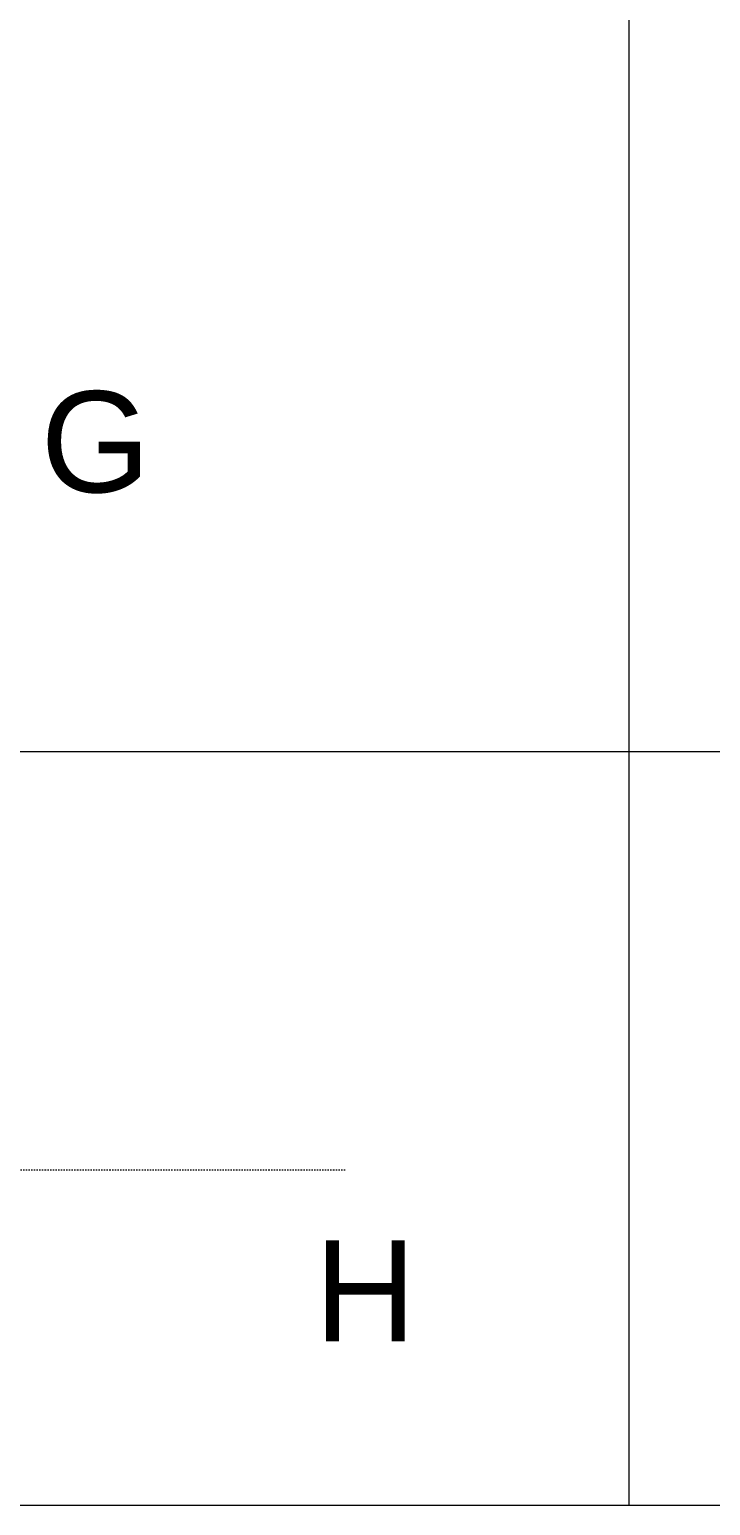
# Model space of a CAD drawing. Header units: inches. Extents: x -1427 to 2274, y -2183 to 260.
# Drawn here: x 803.7 to 854.3, y -516.2 to -406.7 of the extents above; entities that cross this region are included whole.
import ezdxf

# ---------------------------------------------------------------- set-up
doc = ezdxf.new("R2010")
doc.units = ezdxf.units.IN
doc.header["$MEASUREMENT"] = 0
doc.linetypes.add('Hidden 1_16_', pattern=[0.09375, 0.0625, -0.03125])
for name, color, linetype, lineweight in [('A-DETL', 90, 'Continuous', 9), ('A-DETL-MEDM', 33, 'Continuous', 20), ('A-DETL-THIN', 151, 'Continuous', 9), ('G-ANNO-TEXT', 231, 'Continuous', 9)]:
    doc.layers.add(name, color=color, linetype=linetype, lineweight=lineweight)
doc.styles.add('Arial', font='arial.ttf', dxfattribs={"height": 7.5})

msp = doc.modelspace()

# ---------------------------------------------------------------- linework, layer by layer
at = {"layer": 'A-DETL', "linetype": 'Hidden 1_16_', "lineweight": 20}
msp.add_line((755.24, -491.33), (827.24, -491.33), dxfattribs=at)
at = {"layer": 'A-DETL-MEDM'}
msp.add_line((848.19, 205.97), (848.19, -516.23), dxfattribs=at)
at = {"layer": 'A-DETL-THIN'}
for p, q in [((1470.21, -460.3), (742.71, -460.3)), ((1470.21, -516.23), (742.71, -516.23))]:
    msp.add_line(p, q, dxfattribs=at)

# ---------------------------------------------------------------- texts
at = {"layer": 'G-ANNO-TEXT', "color": 7, "char_height": 7.5, "attachment_point": 1, "style": 'Arial'}
for s, insert, width in [('G', (804.54, -433.54), 9.999), ('H', (824.86, -496.56), 9.393)]:
    msp.add_mtext(s, dxfattribs=dict(at, insert=insert, width=width))

doc.saveas('drawing.dxf')
